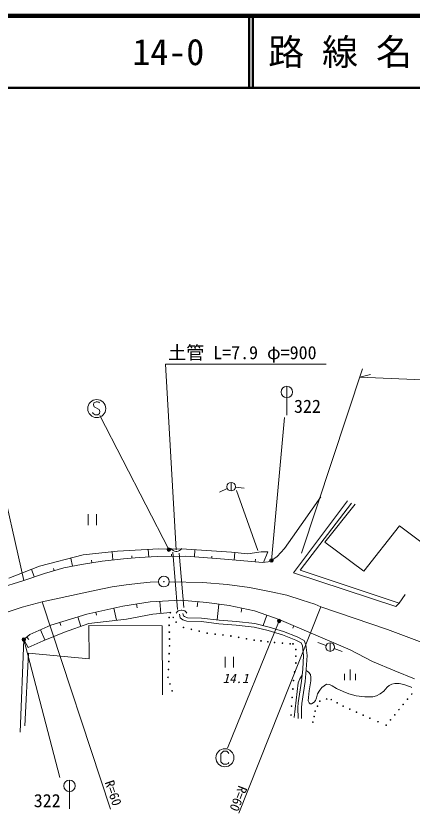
# Model space of a CAD drawing. Units: millimetres, scale not verified. Extents: x 40000 to 680000, y 20000 to 380000.
# Drawn here: x 145328 to 200378, y 269348 to 380000 of the extents above; entities that cross this region are included whole.
import ezdxf
from ezdxf.enums import TextEntityAlignment as Align

# ---------------------------------------------------------------- set-up
doc = ezdxf.new("R2010")
doc.units = ezdxf.units.MM
doc.header["$LTSCALE"] = 1000
doc.linetypes.add('CHAIN', pattern=[18.5, 12, -1.5, 3.5, -1.5])
for name, color, linetype, lineweight in [('M-BGD', 7, 'Continuous', 13), ('M-BGD-EXST', 7, 'Continuous', 13), ('M-BMK', 2, 'CHAIN', 13), ('M-BMK-SRVR', 3, 'Continuous', 13), ('M-STR-HTXT', 7, 'Continuous', 13), ('M-STR-STRC', 7, 'Continuous', 13), ('M-TTL', 2, 'Continuous', 140), ('M-TTL-LINE', 7, 'Continuous', 50)]:
    doc.layers.add(name, color=color, linetype=linetype, lineweight=lineweight)
doc.layers.add('M-TTL-TXT', color=7, linetype='Continuous')
doc.styles.add('ＭＳ ゴシック', font='')
doc.styles.get('ＭＳ ゴシック').set_extended_font_data('MS Gothic')

msp = doc.modelspace()

# ---------------------------------------------------------------- linework, layer by layer
at = {"layer": 'M-BGD'}
for p, q in [((174705, 314395), (173625, 313872)), ((175245, 315256), (175245, 314056)), ((175842, 314594), (177035, 314468)), ((175963, 314116), (178945, 305809)), ((183777, 307662), (187703, 313223)), ((191385, 312677), (183887, 302680)), ((191967, 312369), (184833, 303054)), ((192481, 312249), (188278, 306967)), ((155372, 310834), (155372, 309334)), ((156512, 309334), (156512, 310834)), ((193674, 302934), (198615, 309239)), ((198615, 309239), (203216, 305774)), ((182650, 306062), (183777, 307662)), ((188278, 306967), (193674, 302934)), ((154680, 305188), (159437, 305685)), ((158805, 304483), (158684, 305607)), ((159437, 305685), (165188, 306040)), ((163792, 304881), (163720, 305950)), ((165188, 306040), (169022, 305969)), ((166984, 305927), (166864, 306077)), ((167164, 305777), (166984, 305927)), ((167112, 305548), (167793, 297596)), ((167374, 305687), (167164, 305777)), ((167554, 305657), (167374, 305687)), ((167674, 305657), (167554, 305657)), ((167854, 305687), (167674, 305657)), ((168064, 305777), (167854, 305687)), ((168020, 305434), (168645, 297880)), ((168214, 305897), (168064, 305777)), ((168364, 306077), (168214, 305897)), ((169022, 305969), (175270, 305543)), ((170134, 304906), (170208, 305888)), ((175270, 305543), (177546, 305313)), ((175655, 304474), (175740, 305496)), ((177546, 305313), (179392, 305597)), ((179392, 305597), (180315, 305597)), ((180315, 305597), (179734, 304148)), ((181632, 304972), (182650, 306062)), ((148583, 303621), (154680, 305188)), ((153193, 303620), (152964, 304747)), ((154420, 303870), (157328, 304324)), ((155874, 304097), (155818, 304456)), ((157328, 304324), (160282, 304642)), ((160282, 304642), (162463, 304824)), ((161452, 304722), (161430, 305047)), ((162463, 304824), (164962, 304960)), ((164962, 304960), (168930, 304996)), ((166946, 304978), (166943, 305287)), ((168930, 304996), (173746, 304633)), ((172542, 304724), (172565, 305024)), ((173746, 304633), (177563, 304315)), ((177563, 304315), (179608, 304133)), ((178586, 304224), (178618, 304586)), ((180381, 304224), (180835, 304406)), ((180835, 304406), (181632, 304972)), ((144323, 301974), (148583, 303621)), ((147847, 302119), (147489, 303198)), ((149286, 302597), (151967, 303370)), ((150626, 302984), (150533, 303308)), ((151967, 303370), (154420, 303870)), ((179608, 304133), (180381, 304224)), ((146409, 301640), (149286, 302597)), ((183887, 302680), (198124, 298033)), ((184833, 303054), (198566, 298497)), ((141138, 300005), (146409, 301640)), ((163981, 298658), (168223, 298907)), ((168223, 298907), (171859, 298566)), ((198566, 298497), (199429, 299678)), ((155177, 296954), (160175, 298090)), ((158926, 297806), (159311, 296109)), ((160175, 298090), (163981, 298658)), ((162078, 298374), (162158, 297837)), ((165344, 298738), (165442, 297056)), ((170609, 298657), (170535, 297990)), ((171859, 298566), (174983, 298168)), ((173525, 298331), (173281, 296152)), ((174983, 298168), (178504, 297430)), ((176743, 297799), (176623, 297227)), ((198124, 298033), (198566, 298497)), ((150179, 295420), (155177, 296954)), ((153927, 296570), (154333, 295249)), ((156427, 297238), (156525, 296806)), ((160691, 296277), (164372, 296959)), ((164372, 296959), (166794, 297178)), ((167591, 297099), (167741, 297279)), ((167741, 297279), (167891, 297399)), ((167891, 297399), (168101, 297489)), ((168048, 296966), (168141, 296431)), ((168101, 297489), (168281, 297519)), ((168281, 297519), (168401, 297519)), ((168401, 297519), (168581, 297489)), ((168541, 297051), (168597, 296732)), ((168581, 297489), (168791, 297399)), ((168597, 296732), (168766, 296622)), ((168766, 296622), (169172, 296463)), ((168791, 297399), (168971, 297249)), ((168971, 297249), (169091, 297099)), ((178504, 297430), (181912, 296237)), ((180208, 296833), (179696, 295371)), ((151428, 295803), (151559, 295377)), ((152058, 294460), (155465, 295641)), ((155465, 295641), (160691, 296277)), ((168141, 296431), (168537, 296175)), ((168537, 296175), (169072, 295965)), ((169072, 295965), (171096, 295919)), ((169172, 296463), (171133, 296418)), ((171096, 295919), (173539, 295616)), ((171133, 296418), (173589, 296114)), ((173539, 295616), (175935, 295430)), ((173589, 296114), (175980, 295928)), ((175980, 295928), (178536, 295668)), ((178536, 295668), (180528, 295158)), ((181912, 296237), (191790, 292022)), ((147282, 294114), (150179, 295420)), ((148730, 294767), (149356, 293379)), ((149104, 293278), (152058, 294460)), ((155511, 290779), (155465, 295369)), ((155465, 295369), (165644, 295323)), ((165644, 295323), (165689, 285781)), ((175935, 295430), (178448, 295174)), ((178448, 295174), (180393, 294676)), ((180393, 294676), (182370, 294066)), ((180528, 295158), (182533, 294539)), ((182533, 294539), (184407, 293825)), ((183969, 295359), (183819, 295006)), ((145919, 280595), (146430, 293432)), ((146430, 293432), (147282, 294114)), ((146430, 293432), (147014, 292324)), ((146856, 293773), (147123, 293439)), ((147014, 292324), (149104, 293278)), ((182370, 294066), (184202, 293368)), ((184202, 293368), (184987, 292961)), ((184407, 293825), (185386, 293317)), ((185386, 293317), (185621, 292706)), ((184987, 292961), (185133, 292583)), ((185133, 292583), (185307, 291216)), ((185621, 292706), (185809, 291230)), ((188430, 292599), (187300, 293002)), ((188995, 292997), (188995, 291797)), ((189556, 292182), (190677, 291754)), ((146559, 281464), (147059, 291552)), ((147059, 291552), (155511, 290779)), ((174406, 291031), (174406, 289531)), ((175546, 289531), (175546, 291031)), ((185307, 291216), (185175, 289302)), ((185809, 291230), (185674, 289263)), ((191790, 292022), (194857, 290375)), ((194857, 290375), (197981, 289068)), ((185175, 289302), (185030, 287674)), ((185674, 289263), (185526, 287614)), ((191753, 289274), (191753, 287774)), ((197981, 289068), (200707, 287989)), ((191003, 288674), (191003, 287774)), ((192503, 288674), (192503, 287774)), ((185030, 287674), (184565, 284634)), ((185526, 287614), (185061, 284573)), ((184565, 284634), (184506, 283994)), ((185061, 284573), (185007, 283976)), ((184506, 283994), (184535, 282482)), ((185007, 283976), (185035, 282491))]:
    msp.add_line(p, q, dxfattribs=at)
for points in [[(185664, 289156), (185998, 288920), (186242, 288578), (186327, 288179), (186318, 287694), (186078, 286329), (185939, 284937), (186066, 284634), (186224, 284499), (186406, 284488), (186778, 284719), (186964, 284967), (187103, 285346), (187241, 285916), (187548, 286423), (187859, 286789), (188486, 287237), (188896, 287194), (189282, 287025), (189888, 286648), (190792, 286227), (191581, 285903), (192609, 285616), (193806, 285486), (194903, 285485), (195429, 285613), (195967, 285885), (196439, 286275), (196906, 286816), (197199, 287078), (197561, 287249), (198001, 287334), (198606, 287330), (199213, 287213), (200155, 286876), (200364, 286789)], [(185101, 288473), (184781, 287958), (184566, 287415), (184008, 282598)]]:
    msp.add_lwpolyline(points, dxfattribs=at)
for centre, radius in [((175245, 314656), 600), ((166796, 297165), 50), ((167193, 296512), 50), ((166625, 296483), 50), ((166625, 295404), 50), ((167591, 295859), 50), ((166644, 294458), 50), ((168613, 295120), 50), ((169711, 294855), 50), ((170809, 294590), 50), ((171907, 294325), 50), ((166663, 293511), 50), ((173006, 294192), 50), ((174104, 294060), 50), ((175202, 293927), 50), ((176281, 293738), 50), ((177360, 293549), 50), ((178439, 293359), 50), ((179386, 293246), 50), ((166682, 292564), 50), ((180333, 293132), 50), ((181279, 293019), 50), ((182359, 292933), 50), ((183438, 292848), 50), ((183835, 292848), 50), ((188995, 292397), 600), ((166625, 291471), 50), ((184233, 292053), 50), ((184233, 291116), 50), ((166568, 290377), 50), ((184233, 290179), 50), ((166512, 289284), 50), ((184062, 288957), 50), ((166455, 288191), 50), ((183892, 287736), 50), ((166739, 287254), 50), ((183807, 286572), 50), ((167023, 286316), 50), ((200327, 285869), 50), ((183722, 285408), 50), ((187559, 284869), 50), ((188513, 285187), 50), ((189149, 285097), 50), ((189967, 284642), 50), ((199146, 284430), 50), ((199736, 285150), 50), ((183636, 284186), 50), ((186923, 283506), 50), ((187241, 284188), 50), ((190785, 284188), 50), ((191716, 283767), 50), ((192648, 283347), 50), ((198555, 283711), 50), ((183551, 282965), 50), ((186763, 282734), 50), ((193579, 282927), 50), ((194511, 282507), 50), ((197374, 282272), 50), ((197964, 282991), 50), ((186604, 281961), 50), ((195647, 282029), 50), ((196783, 281552), 50)]:
    msp.add_circle(centre, radius, dxfattribs=at)
at = {"layer": 'M-BGD-EXST'}
for p, q in [((156460, 326445), (156160, 326295)), ((156660, 326445), (156460, 326445)), ((156860, 326395), (156660, 326445)), ((156160, 326295), (156110, 325995)), ((156110, 325995), (156210, 325745)), ((156210, 325745), (156910, 325345)), ((156960, 326295), (156860, 326395)), ((156910, 325345), (157010, 325095)), ((156060, 324795), (155960, 324945)), ((156360, 324645), (156060, 324795)), ((156710, 324645), (156360, 324645)), ((156960, 324795), (156710, 324645)), ((157010, 325095), (156960, 324795)), ((157002, 324519), (166587, 305917)), ((146409, 301640), (141976, 321270)), ((181907, 296011), (174736, 278333)), ((173972, 277777), (173822, 277577)), ((174172, 277927), (173972, 277777)), ((174622, 277927), (174172, 277927)), ((174822, 277777), (174622, 277927)), ((174922, 277627), (174822, 277777)), ((173822, 277577), (173822, 276477)), ((173822, 276477), (173972, 276277)), ((173972, 276277), (174172, 276127)), ((174172, 276127), (174622, 276127)), ((174622, 276127), (174822, 276227)), ((174822, 276227), (174922, 276377))]:
    msp.add_line(p, q, dxfattribs=at)
for centre, radius in [((156560, 325495), 1250), ((166587, 305917), 250), ((166587, 305917), 150), ((166587, 305917), 50), ((181907, 296011), 250), ((181907, 296011), 150), ((181907, 296011), 50), ((174372, 277027), 1250)]:
    msp.add_circle(centre, radius, dxfattribs=at)
at = {"layer": 'M-BMK'}
for p, q in [((158694, 300761), (160657, 301051)), ((160657, 301051), (162620, 301269)), ((162620, 301269), (163965, 301415)), ((163965, 301415), (165138, 301454)), ((166637, 301463), (171290, 301364)), ((171290, 301364), (174692, 301073)), ((174692, 301073), (177775, 300666)), ((148978, 298661), (156477, 300288)), ((156477, 300288), (158694, 300761)), ((177775, 300666), (180799, 300055)), ((180799, 300055), (182967, 299582)), ((182967, 299582), (185119, 298913)), ((185119, 298913), (186864, 298332)), ((138473, 295327), (146198, 297939)), ((146198, 297939), (148978, 298661)), ((186864, 298332), (187707, 297983)), ((187707, 297983), (196958, 294826)), ((196958, 294826), (205101, 291772))]:
    msp.add_line(p, q, dxfattribs=at)
at = {"layer": 'M-BMK-SRVR'}
for radius in [750, 30]:
    msp.add_circle((165887, 301479), radius, dxfattribs=at)
at = {"layer": 'M-STR-HTXT'}
for p, q in [((167593, 305876), (166102, 331649)), ((166102, 331649), (188420, 331649)), ((185013, 305408), (193476, 330996)), ((193104, 329870), (194620, 330227)), ((193104, 329870), (237875, 327987)), ((148978, 298661), (158476, 269906)), ((187707, 297983), (176322, 269348))]:
    msp.add_line(p, q, dxfattribs=at)
at = {"layer": 'M-STR-STRC'}
for p, q in [((182966, 328596), (182966, 324596)), ((180835, 304406), (182661, 324248)), ((146430, 293432), (151428, 274291)), ((152779, 273924), (152779, 269924))]:
    msp.add_line(p, q, dxfattribs=at)
for centre, radius in [((182966, 327796), 800), ((180835, 304406), 250), ((180835, 304406), 150), ((180835, 304406), 50), ((146430, 293432), 250), ((146430, 293432), 150), ((146430, 293432), 50), ((152779, 273124), 800)]:
    msp.add_circle(centre, radius, dxfattribs=at)
at = {"layer": 'M-TTL'}
msp.add_line((680000, 380000), (40000, 380000), dxfattribs=at)
at = {"layer": 'M-TTL-LINE'}
for p, q in [((177750, 380000), (177750, 370000)), ((178250, 380000), (178250, 370000)), ((40000, 370000), (680000, 370000))]:
    msp.add_line(p, q, dxfattribs=at)

# ---------------------------------------------------------------- texts
at = {"layer": 'M-BGD', "style": 'ＭＳ ゴシック', "oblique": 15}
msp.add_text('14.1', height=1320, dxfattribs=at).set_placement((174056, 286995), align=Align.BOTTOM_LEFT)
at = {"layer": 'M-STR-HTXT', "style": 'ＭＳ ゴシック'}
msp.add_text('土管 L=7.9 φ=900', height=1833, dxfattribs=at).set_placement((166493, 331798), align=Align.BOTTOM_LEFT)
for rotation, p in [(288.8, (157281, 273492)), (248.472, (175927, 273409))]:
    msp.add_text('R=60', height=1320, rotation=rotation, dxfattribs=at).set_placement(p, align=Align.BOTTOM_LEFT)
at = {"layer": 'M-STR-STRC', "style": 'ＭＳ ゴシック'}
for p in [(183970, 324355), (147804, 269611)]:
    msp.add_text('322', height=1833, dxfattribs=at).set_placement(p, align=Align.BOTTOM_LEFT)
at = {"layer": 'M-TTL-TXT', "style": 'ＭＳ ゴシック'}
for s, p in [('路 線 名', (180380, 375000)), ('14-0', (161521, 375000))]:
    msp.add_text(s, height=3666, dxfattribs=at).set_placement(p, align=Align.MIDDLE_LEFT)

doc.saveas('drawing.dxf')
